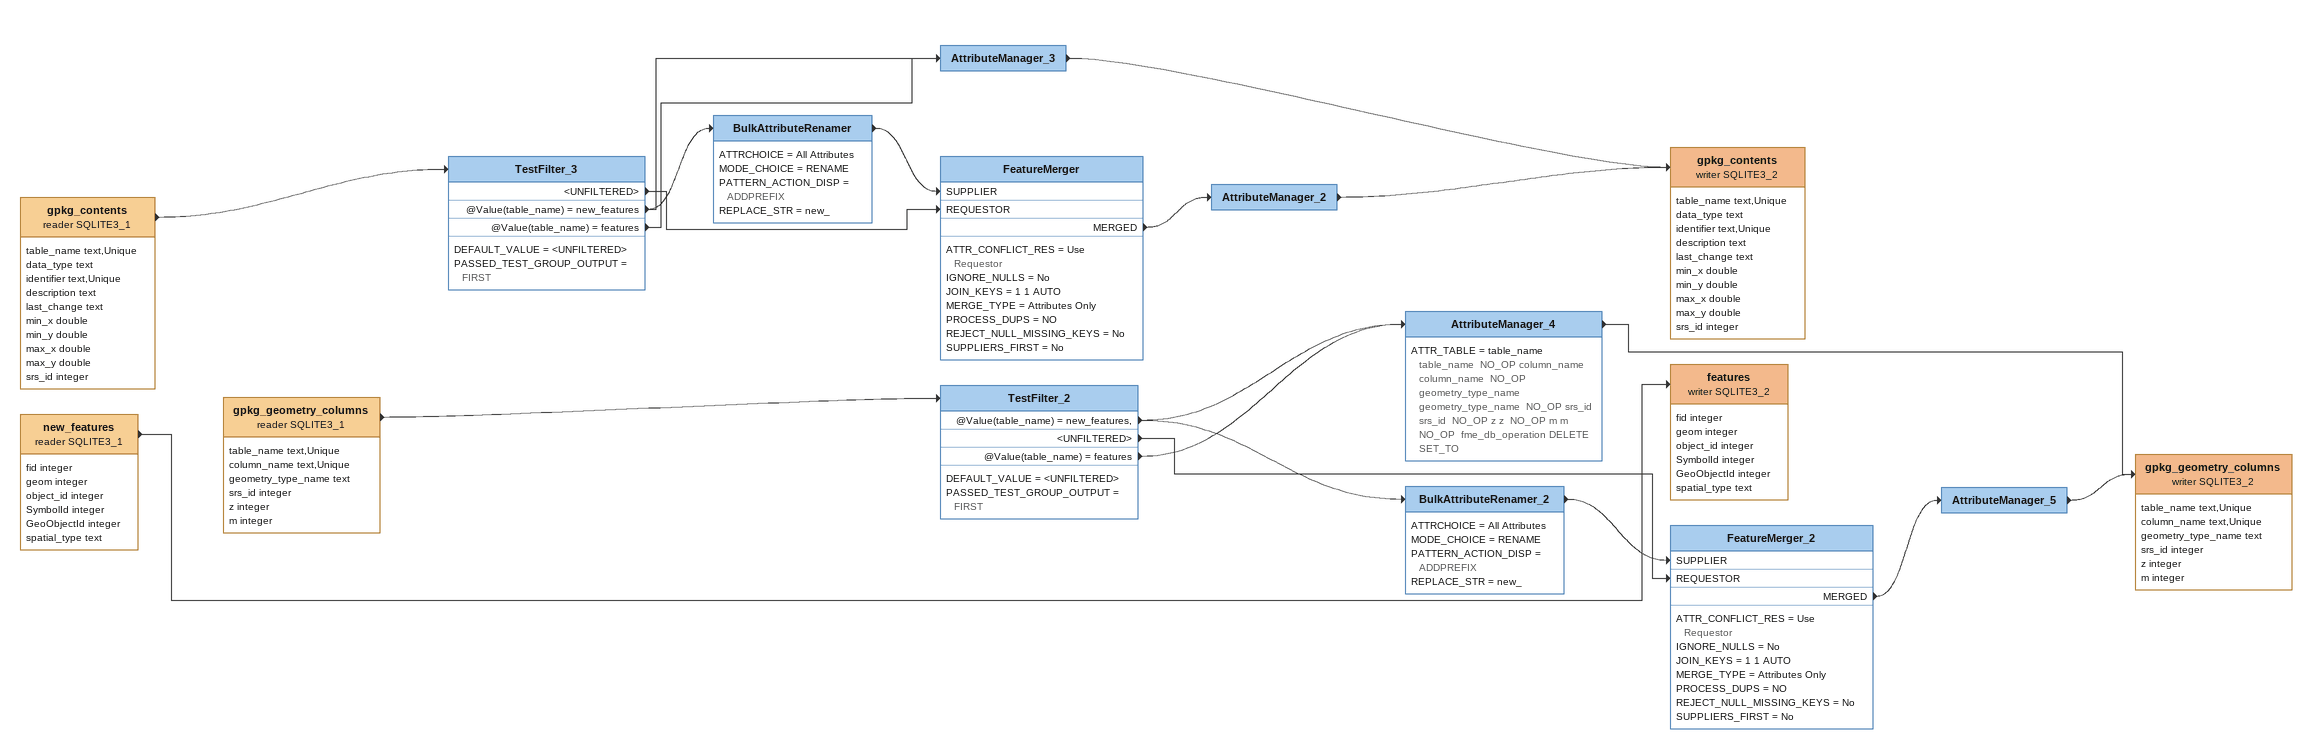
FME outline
gpkg_contents (reader SQLITE3_1)
    attributes: table_name text,Unique, data_type text, identifier text,Unique, description text, last_change text, min_x double, min_y double, max_x double, max_y double, srs_id integer
    -> TestFilter_3
TestFilter_3
    DEFAULT_VALUE = <UNFILTERED>
    PASSED_TEST_GROUP_OUTPUT = FIRST
    <UNFILTERED> -> FeatureMerger [REQUESTOR]
    @Value(table_name) = new_features -> BulkAttributeRenamer
    @Value(table_name) = new_features -> AttributeManager_3
    @Value(table_name) = features -> AttributeManager_3
AttributeManager_3
    -> gpkg_contents (writer SQLITE3_2)
BulkAttributeRenamer
    ATTRCHOICE = All Attributes
    MODE_CHOICE = RENAME
    PATTERN_ACTION_DISP = ADDPREFIX
    REPLACE_STR = new_
    -> FeatureMerger [SUPPLIER]
FeatureMerger
    ATTR_CONFLICT_RES = Use Requestor
    IGNORE_NULLS = No
    JOIN_KEYS = 1 1 AUTO
    MERGE_TYPE = Attributes Only
    PROCESS_DUPS = NO
    REJECT_NULL_MISSING_KEYS = No
    SUPPLIERS_FIRST = No
    MERGED -> AttributeManager_2
AttributeManager_2
    -> gpkg_contents (writer SQLITE3_2)
gpkg_contents (writer SQLITE3_2)
    attributes: table_name text,Unique, data_type text, identifier text,Unique, description text, last_change text, min_x double, min_y double, max_x double, max_y double, srs_id integer
new_features (reader SQLITE3_1)
    attributes: fid integer, geom integer, object_id integer, SymbolId integer, GeoObjectId integer, spatial_type text
    -> features (writer SQLITE3_2)
features (writer SQLITE3_2)
    attributes: fid integer, geom integer, object_id integer, SymbolId integer, GeoObjectId integer, spatial_type text
gpkg_geometry_columns (reader SQLITE3_1)
    attributes: table_name text,Unique, column_name text,Unique, geometry_type_name text, srs_id integer, z integer, m integer
    -> TestFilter_2
TestFilter_2
    DEFAULT_VALUE = <UNFILTERED>
    PASSED_TEST_GROUP_OUTPUT = FIRST
    @Value(table_name) = new_features, -> AttributeManager_4
    @Value(table_name) = new_features, -> BulkAttributeRenamer_2
    <UNFILTERED> -> FeatureMerger_2 [REQUESTOR]
    @Value(table_name) = features -> AttributeManager_4
AttributeManager_4
    ATTR_TABLE = table_name table_name  NO_OP column_name column_name  NO_OP geometry_type_name geometry_type_name  NO_OP srs_id srs_id  NO_OP z z  NO_OP m m  NO_OP  fme_db_operation DELETE SET_TO
    -> gpkg_geometry_columns (writer SQLITE3_2)
BulkAttributeRenamer_2
    ATTRCHOICE = All Attributes
    MODE_CHOICE = RENAME
    PATTERN_ACTION_DISP = ADDPREFIX
    REPLACE_STR = new_
    -> FeatureMerger_2 [SUPPLIER]
FeatureMerger_2
    ATTR_CONFLICT_RES = Use Requestor
    IGNORE_NULLS = No
    JOIN_KEYS = 1 1 AUTO
    MERGE_TYPE = Attributes Only
    PROCESS_DUPS = NO
    REJECT_NULL_MISSING_KEYS = No
    SUPPLIERS_FIRST = No
    MERGED -> AttributeManager_5
AttributeManager_5
    -> gpkg_geometry_columns (writer SQLITE3_2)
gpkg_geometry_columns (writer SQLITE3_2)
    attributes: table_name text,Unique, column_name text,Unique, geometry_type_name text, srs_id integer, z integer, m integer
